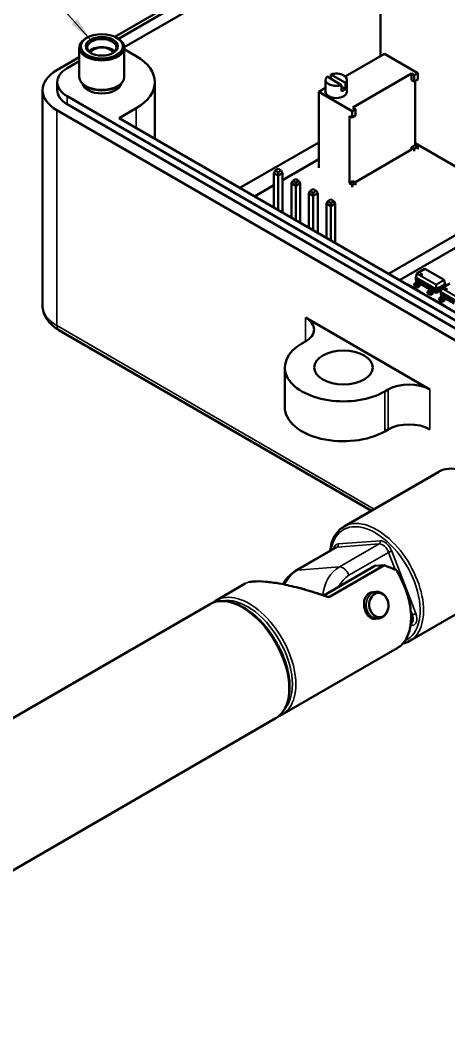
# Model space of a CAD drawing. Header units: millimetres. Extents: x -106 to 841, y -50 to 594.
# Drawn here: x 542.1 to 585.9, y 169.7 to 272.1 of the extents above; entities that cross this region are included whole.
import ezdxf

# ---------------------------------------------------------------- set-up
doc = ezdxf.new("R2010")
doc.units = ezdxf.units.MM
for name, color, linetype, lineweight in [('Symbol (ISO)', 7, 'Continuous', 25), ('Visible (ISO)', 7, 'Continuous', 50), ('Visible Narrow (ISO)', 7, 'Continuous', 35)]:
    doc.layers.add(name, color=color, linetype=linetype, lineweight=lineweight)
doc.styles.add('Note Text (ISO)', font='tahoma.ttf')
doc.dimstyles.new('Default - Method 1b (ISO)$7', dxfattribs={"dimtxt": 3.5, "dimasz": 2.5, "dimexe": 3.175, "dimexo": 0, "dimgap": 0.762, "dimtad": 1, "dimtoh": 1, "dimrnd": 1e-08, "dimtxsty": 'Note Text (ISO)', "dimcen": 0.09, "dimdle": 10, "dimclrd": 256, "dimclre": 256, "dimclrt": 256, "dimazin": 2, "dimtfac": 1, "dimtmove": 0, "dimatfit": 3, "dimfxl": 1, "dimtolj": 1, "dimlwd": -1, "dimlwe": -1, "dimarcsym": 0})

msp = doc.modelspace()

# ---------------------------------------------------------------- linework, layer by layer
at = {"layer": 'Visible (ISO)'}
for p, q in [((605.513, 301.438), (551.775, 270.412)), ((605.513, 301.029), (552.137, 270.213)), ((552.741, 269.337), (600.717, 297.036)), ((578.977, 268.421), (578.977, 277.085)), ((548.921, 270.316), (548.815, 270.255)), ((551.962, 270.316), (552.068, 270.255)), ((548.142, 269.316), (548.142, 266.295)), ((552.742, 269.316), (552.742, 266.295)), ((553.977, 268.417), (552.742, 269.131)), ((575.386, 266.347), (579.394, 268.661)), ((582.807, 266.691), (579.394, 268.661)), ((548.142, 268.314), (545.845, 266.989)), ((548.142, 267.906), (546.906, 267.193)), ((573.511, 266.334), (575.004, 265.472)), ((573.906, 266.106), (573.906, 266.562)), ((573.906, 266.562), (575.399, 265.7)), ((576.161, 263.165), (582.178, 266.639)), ((582.178, 266.639), (582.178, 265.977)), ((582.178, 266.639), (582.448, 266.484)), ((582.807, 266.691), (582.448, 266.484)), ((582.448, 266.484), (582.448, 265.822)), ((582.807, 266.029), (582.807, 266.691)), ((545.881, 265.764), (545.881, 264.947)), ((548.921, 265.294), (548.815, 265.356)), ((548.942, 265), (548.942, 265.283)), ((551.942, 265), (551.942, 265.283)), ((551.962, 265.294), (552.068, 265.356)), ((555.881, 265.764), (555.881, 259.97)), ((573.363, 264.773), (573.363, 266.017)), ((575.004, 264.85), (575.004, 265.472)), ((575.004, 265.306), (575.399, 265.078)), ((575.399, 265.078), (575.399, 265.7)), ((575.547, 264.773), (575.547, 266.017)), ((582.178, 265.977), (582.448, 265.822)), ((582.448, 265.822), (582.807, 266.029)), ((582.537, 265.873), (582.537, 259.317)), ((544.381, 242.902), (544.381, 264.947)), ((546.906, 264.335), (610.546, 227.593)), ((572.659, 264.773), (573.363, 265.179)), ((576.071, 262.802), (572.659, 264.773)), ((572.659, 256.996), (572.659, 264.773)), ((546.906, 263.518), (610.546, 226.776)), ((545.845, 262.906), (609.485, 226.164)), ((552.209, 262.09), (553.977, 263.11)), ((575.802, 255.428), (575.802, 262.296)), ((575.802, 262.296), (576.071, 262.14)), ((576.43, 263.01), (576.071, 262.802)), ((576.071, 262.802), (576.071, 262.14)), ((576.071, 262.14), (576.43, 262.347)), ((576.161, 263.165), (576.43, 263.01)), ((576.43, 262.347), (576.43, 263.01)), ((606.657, 230.655), (552.209, 262.09)), ((564.584, 254.945), (572.659, 259.607)), ((582.537, 259.317), (582.178, 259.11)), ((582.178, 258.862), (582.178, 259.11)), ((582.178, 259.11), (582.448, 258.954)), ((582.807, 259.162), (582.448, 258.954)), ((592.766, 253.611), (582.537, 259.516)), ((582.537, 259.317), (582.807, 259.162)), ((582.807, 258.914), (582.807, 259.162)), ((582.178, 258.862), (576.375, 255.512)), ((582.448, 258.954), (582.448, 258.707)), ((572.659, 257.883), (568.965, 255.75)), ((568.201, 256.714), (568.06, 256.469)), ((568.06, 252.939), (568.06, 256.469)), ((568.06, 256.469), (568.512, 256.207)), ((568.201, 256.714), (568.512, 256.893)), ((568.512, 256.534), (568.201, 256.714)), ((568.512, 256.893), (568.823, 256.714)), ((568.823, 256.714), (568.512, 256.534)), ((568.512, 256.534), (568.512, 256.207)), ((568.512, 256.207), (568.965, 256.469)), ((568.512, 256.207), (568.512, 252.677)), ((568.823, 256.714), (568.965, 256.469)), ((568.965, 252.416), (568.965, 256.469)), ((600.282, 256.685), (580.926, 245.51)), ((568.06, 255.228), (566.077, 254.083)), ((569.997, 255.677), (569.856, 255.432)), ((569.856, 251.902), (569.856, 255.432)), ((569.856, 255.432), (570.308, 255.17)), ((569.997, 255.677), (570.308, 255.856)), ((570.308, 255.497), (569.997, 255.677)), ((570.308, 255.856), (570.619, 255.677)), ((570.619, 255.677), (570.308, 255.497)), ((570.308, 255.497), (570.308, 255.17)), ((570.308, 255.17), (570.761, 255.432)), ((570.308, 255.17), (570.308, 251.64)), ((570.619, 255.677), (570.761, 255.432)), ((570.761, 251.379), (570.761, 255.432)), ((575.802, 255.428), (576.161, 255.636)), ((575.802, 255.428), (576.071, 255.273)), ((576.43, 255.48), (576.071, 255.273)), ((576.071, 255.273), (576.071, 255.025)), ((576.161, 255.636), (576.43, 255.48)), ((576.43, 255.232), (576.43, 255.48)), ((571.793, 254.64), (571.652, 254.395)), ((571.652, 250.865), (571.652, 254.395)), ((571.652, 254.395), (572.104, 254.134)), ((571.793, 254.64), (572.104, 254.819)), ((572.104, 254.46), (571.793, 254.64)), ((572.104, 254.819), (572.415, 254.64)), ((572.415, 254.64), (572.104, 254.46)), ((572.104, 254.46), (572.104, 254.134)), ((572.104, 254.134), (572.557, 254.395)), ((572.104, 254.134), (572.104, 250.603)), ((572.415, 254.64), (572.557, 254.395)), ((572.557, 250.342), (572.557, 254.395)), ((573.589, 253.603), (573.448, 253.358)), ((573.448, 249.828), (573.448, 253.358)), ((573.448, 253.358), (573.9, 253.097)), ((573.589, 253.603), (573.9, 253.782)), ((573.9, 253.423), (573.589, 253.603)), ((573.9, 253.782), (574.211, 253.603)), ((574.211, 253.603), (573.9, 253.423)), ((573.9, 253.423), (573.9, 253.097)), ((573.9, 253.097), (574.353, 253.358)), ((573.9, 253.097), (573.9, 249.566)), ((574.211, 253.603), (574.353, 253.358)), ((574.353, 249.305), (574.353, 253.358)), ((579.795, 246.163), (592.731, 253.631)), ((582.618, 245.777), (582.704, 246.173)), ((582.718, 246.188), (583.537, 246.661)), ((583.537, 246.661), (583.537, 246.65)), ((585.502, 245.527), (583.537, 246.661)), ((581.733, 245.044), (581.784, 245.074)), ((581.784, 245.074), (582.013, 244.942)), ((582.013, 244.942), (581.962, 244.912)), ((581.962, 244.912), (582.014, 244.941)), ((582.013, 244.941), (582.013, 244.942)), ((582.014, 244.941), (582.791, 244.493)), ((582.443, 245.131), (582.554, 245.196)), ((582.75, 244.954), (582.443, 245.131)), ((582.443, 244.954), (582.443, 245.131)), ((582.75, 244.776), (582.443, 244.954)), ((584.682, 244.585), (582.618, 245.777)), ((582.618, 245.6), (582.618, 245.777)), ((582.685, 245.561), (582.618, 245.6)), ((582.618, 245.6), (582.657, 245.487)), ((582.629, 245.311), (582.658, 245.494)), ((582.733, 245.609), (582.821, 245.66)), ((582.75, 244.954), (582.861, 245.018)), ((582.75, 244.776), (582.75, 244.954)), ((582.75, 244.776), (582.924, 244.877)), ((583.129, 245.482), (582.821, 245.66)), ((582.937, 245.133), (582.965, 245.317)), ((583.041, 245.432), (583.129, 245.482)), ((583.075, 245.107), (583.104, 245.291)), ((583.991, 244.605), (583.079, 245.132)), ((583.104, 245.291), (583.129, 245.305)), ((583.129, 245.305), (583.129, 245.482)), ((584.035, 244.781), (583.129, 245.305)), ((584.084, 244.83), (584.172, 244.88)), ((584.479, 244.703), (584.172, 244.88)), ((584.682, 244.585), (585.602, 245.116)), ((584.682, 245.08), (584.682, 245.031)), ((584.682, 244.585), (584.682, 245.031)), ((584.682, 244.408), (585.602, 244.938)), ((585.265, 244.69), (586.085, 245.163)), ((585.602, 245.116), (585.515, 245.511)), ((585.602, 244.938), (585.578, 244.87)), ((585.602, 244.938), (585.602, 245.116)), ((582.791, 244.493), (582.739, 244.463)), ((582.74, 244.463), (582.792, 244.492)), ((582.791, 244.492), (582.791, 244.493)), ((582.792, 244.492), (583.021, 244.36)), ((583.021, 244.36), (582.969, 244.33)), ((583.021, 244.301), (583.021, 244.36)), ((583.793, 244.352), (583.904, 244.416)), ((584.101, 244.174), (583.793, 244.352)), ((583.793, 244.174), (583.793, 244.352)), ((584.101, 243.997), (583.793, 244.174)), ((583.98, 244.531), (584.008, 244.714)), ((584.101, 244.174), (584.212, 244.238)), ((584.101, 243.997), (584.101, 244.174)), ((584.101, 243.997), (584.275, 244.097)), ((584.287, 244.353), (584.316, 244.537)), ((584.391, 244.652), (584.479, 244.703)), ((584.426, 244.327), (584.455, 244.511)), ((584.682, 244.206), (584.43, 244.352)), ((584.455, 244.511), (584.479, 244.525)), ((584.479, 244.525), (584.479, 244.703)), ((584.682, 244.408), (584.479, 244.525)), ((584.682, 244.408), (584.682, 244.585)), ((584.682, 244.206), (585.217, 244.515)), ((584.682, 244.408), (584.682, 244.213)), ((584.682, 244.206), (584.682, 244.213)), ((585.165, 244.279), (585.252, 244.674)), ((587.23, 243.087), (585.165, 244.279)), ((585.165, 244.101), (585.165, 244.279)), ((585.232, 244.062), (585.165, 244.101)), ((585.165, 244.101), (585.204, 243.988)), ((585.177, 243.812), (585.206, 243.996)), ((585.281, 244.111), (585.369, 244.161)), ((585.676, 243.984), (585.369, 244.161)), ((585.484, 243.634), (585.513, 243.818)), ((585.589, 243.933), (585.676, 243.984)), ((585.623, 243.608), (585.652, 243.792)), ((585.652, 243.792), (585.676, 243.806)), ((585.676, 243.806), (585.676, 243.984)), ((586.583, 243.283), (585.676, 243.806)), ((584.347, 243.535), (584.399, 243.564)), ((584.399, 243.564), (584.628, 243.432)), ((584.628, 243.432), (584.577, 243.402)), ((584.577, 243.402), (584.629, 243.432)), ((584.628, 243.431), (584.628, 243.432)), ((584.629, 243.432), (585.406, 242.983)), ((584.99, 243.633), (585.101, 243.697)), ((585.298, 243.455), (584.99, 243.633)), ((584.99, 243.455), (584.99, 243.633)), ((585.298, 243.278), (584.99, 243.455)), ((585.298, 243.455), (585.409, 243.519)), ((585.298, 243.278), (585.298, 243.455)), ((585.298, 243.278), (585.472, 243.378)), ((585.406, 242.983), (585.354, 242.953)), ((585.355, 242.953), (585.406, 242.983)), ((585.406, 242.982), (585.406, 242.983)), ((585.406, 242.983), (585.636, 242.85)), ((585.636, 242.85), (585.584, 242.821)), ((586.539, 243.107), (585.627, 243.633)), ((585.636, 242.791), (585.636, 242.85)), ((571.301, 241.677), (584.029, 234.329)), ((546.053, 240.403), (578.059, 221.924)), ((571.301, 239.228), (570.948, 239.024)), ((569.19, 236.574), (569.19, 232.492)), ((579.433, 234.125), (579.787, 234.329)), ((579.787, 230.246), (579.433, 230.042)), ((584.973, 225.916), (575.251, 220.303)), ((574.398, 218.143), (570.332, 215.795)), ((578.419, 216.267), (573.193, 213.25)), ((578.461, 216.281), (579.313, 216.347)), ((562.169, 212.75), (565.138, 214.464)), ((591.723, 214.225), (582.001, 208.612)), ((578.509, 213.619), (578.249, 213.599)), ((507.877, 181.405), (561.462, 212.342)), ((578.722, 210.877), (578.461, 210.857)), ((582.146, 210.363), (582.083, 210.327)), ((568.919, 201.059), (580.692, 207.856)), ((514.627, 169.714), (568.212, 200.651))]:
    msp.add_line(p, q, dxfattribs=at)
for centre, start, end in [((578.469, 216.181), 94.4377, 120), ((579.321, 216.247), 70.47127, 94.4377), ((580.543, 215.791), 30.97666, 68.57776)]:
    msp.add_arc(centre, 0.1, start, end, dxfattribs=at)
for centre, major_axis, ratio in [((550.442, 269.438), (2.15, 0), 0.5773503), ((550.442, 269.438), (-1.65, 0), 0.5773503), ((583.159, 246.096), (-0.0812, 0), 0.5773503), ((585.706, 244.597), (-0.0812, 0), 0.5773503), ((575.19, 236.574), (-3, 0), 0.5773503), ((578.819, 212.264), (-0.097, 1.246), 0.787038), ((578.819, 212.264), (0.097, -1.246), 0.787038)]:
    msp.add_ellipse(centre, major_axis=major_axis, ratio=ratio, dxfattribs=at)
for centre, major_axis, ratio, start_param, end_param in [((550.442, 269.316), (-2.3, 0), 0.5773503, 5.4977871, 10.2101761), ((550.442, 269.316), (-1.5, 0), 0.5773503, 2.4050221, 7.0197559), ((550.442, 268.496), (-1.5, 0), 0.5773503, 3.6342735, 5.7905044), ((550.442, 268.622), (-1.193, 0), 0.5773503, 3.3590367, 6.0657413), ((549.381, 265.764), (6.5, 0), 0.5773503, 5.4977871, 7.0685835), ((549.381, 264.947), (-5, 0), 0.5773503, 5.4977871, 7.0685835), ((549.381, 265.764), (-3.5, 0), 0.5773503, 5.4977871, 7.0685835), ((550.442, 266.295), (2.3, 0), 0.5773503, 3.1415927, 6.2831853), ((574.455, 266.017), (-1.092, 0), 0.5773503, 5.7564768, 8.3806903), ((574.455, 266.017), (1.092, 0), 0.5773503, 5.7564768, 8.3806903), ((550.442, 265.764), (2, 0), 0.5773503, 3.2629141, 6.1618639), ((550.442, 266.172), (2.15, 0), 0.5773503, 3.9269908, 5.4977871), ((549.381, 264.947), (-3.5, 0), 0.5773503, 0, 0.7853982), ((574.455, 264.773), (-1.092, 0), 0.5773503, 0, 3.1415927), ((574.455, 265.395), (1.092, 0), 0.5773503, 5.2390976, 5.7564768), ((582.75, 246.169), (-0.046, 0), 0.5773503, 4.712389, 6.1570818), ((583.159, 246.005), (-0.0812, 0), 0.5773503, 4.4509407, 4.9738372), ((582.554, 245.284), (0.0544, 0.0942), 0.5773503, 3.9269908, 5.3021247), ((582.733, 245.521), (0.0544, 0.0942), 0.5773503, 0.7853982, 2.160532), ((582.861, 245.107), (0.0544, 0.0942), 0.5773503, 3.9269908, 5.3021247), ((582.924, 245.054), (0.109, 0.188), 0.5773503, 3.9269908, 5.3021247), ((583.041, 245.343), (0.0544, 0.0942), 0.5773503, 0.7853982, 2.160532), ((584.084, 244.741), (0.0544, 0.0942), 0.5773503, 0.7853982, 2.160532), ((585.469, 245.508), (0.046, 0), 0.5773503, 0.1261035, 1.5707963), ((583.904, 244.505), (0.0544, 0.0942), 0.5773503, 3.9269908, 5.3021247), ((584.212, 244.327), (0.0544, 0.0942), 0.5773503, 3.9269908, 5.3021247), ((584.275, 244.275), (0.109, 0.188), 0.5773503, 3.9269908, 5.3021247), ((584.391, 244.563), (0.0544, 0.0942), 0.5773503, 0.7853982, 2.160532), ((585.101, 243.786), (0.0544, 0.0942), 0.5773503, 3.9269908, 5.3021247), ((585.281, 244.022), (0.0544, 0.0942), 0.5773503, 0.7853982, 2.160532), ((585.298, 244.671), (-0.046, 0), 0.5773503, 4.712389, 6.1570818), ((585.589, 243.844), (0.0544, 0.0942), 0.5773503, 0.7853982, 2.160532), ((585.706, 244.507), (-0.0812, 0), 0.5773503, 4.4509407, 4.9738372), ((585.409, 243.608), (0.0544, 0.0942), 0.5773503, 3.9269908, 5.3021247), ((585.472, 243.556), (0.109, 0.188), 0.5773503, 3.9269908, 5.3021247), ((569.18, 240.452), (3, 0), 0.5773503, 5.4977871, 7.0685835), ((575.19, 236.574), (-6, 0), 0.5773503, 5.4977871, 8.6393798), ((581.908, 233.104), (-3, 0), 0.5773503, 3.9269908, 5.4977871), ((575.19, 232.492), (-6, 0), 0.5773503, 0, 2.3561945), ((581.908, 229.022), (3, 0), 0.5773503, 0.7853982, 2.3561945), ((588.348, 220.071), (3.375, -5.846), 0.5773503, 0, 3.1415927), ((579.321, 216.247), (0.0334, 0.0942), 0.2764646, 6.282879, 6.2831841), ((573.524, 213.03), (0.0331, 0.0944), 0.2639357, 6.2828792, 6.2854905)]:
    msp.add_ellipse(centre, major_axis=major_axis, ratio=ratio, start_param=start_param, end_param=end_param, dxfattribs=at)
for points, knots in [([(544.381, 242.902), (544.381, 242.69), (544.41, 242.479), (544.521, 242.073), (544.603, 241.879), (544.807, 241.516), (544.93, 241.348), (545.205, 241.036), (545.358, 240.893), (545.688, 240.63), (545.865, 240.511), (546.053, 240.403)], [2.35619449, 2.35619449, 2.35619449, 2.35619449, 2.51327412, 2.51327412, 2.67035376, 2.67035376, 2.82743339, 2.82743339, 2.98451302, 2.98451302, 3.14159265, 3.14159265, 3.14159265, 3.14159265]), ([(575.251, 220.303), (574.89, 220.095), (574.585, 219.793), (574.108, 219.028), (573.941, 218.559), (573.841, 217.962), (573.83, 217.886), (573.82, 217.809)], [4.98182674, 4.98182674, 4.98182674, 4.98182674, 5.28016618, 5.28016618, 5.59190615, 5.59190615, 5.63673895, 5.63673895, 5.63673895, 5.63673895]), ([(570.332, 215.795), (570.021, 215.615), (569.741, 215.38), (569.314, 214.891), (569.151, 214.65), (569.015, 214.393)], [0, 0, 0, 0, 0.29747342, 0.29747342, 0.53374004, 0.53374004, 0.53374004, 0.53374004]), ([(580.629, 215.842), (580.997, 215.229), (581.309, 214.579), (581.79, 213.272), (581.959, 212.615), (582.135, 211.358), (582.143, 210.758), (581.995, 209.674), (581.839, 209.19), (581.375, 208.391), (581.068, 208.076), (580.699, 207.86), (580.696, 207.858), (580.692, 207.856)], [2.8426362, 2.8426362, 2.8426362, 2.8426362, 3.1626992, 3.1626992, 3.4827622, 3.4827622, 3.8028252, 3.8028252, 4.1228882, 4.1228882, 4.4402392, 4.4402392, 4.4429512, 4.4429512, 4.4429512, 4.4429512]), ([(565.508, 214.603), (565.653, 214.639), (565.819, 214.665), (566.347, 214.709), (566.766, 214.701), (567.656, 214.623), (568.13, 214.556), (569.173, 214.369), (569.756, 214.241), (571.062, 213.914), (571.795, 213.703), (572.859, 213.364), (573.212, 213.246), (573.557, 213.124)], [0.09233932, 0.09233932, 0.09233932, 0.09233932, 0.18253834, 0.18253834, 0.34842177, 0.34842177, 0.5042327, 0.5042327, 0.68335847, 0.68335847, 0.90920041, 0.90920041, 1.0230302, 1.0230302, 1.0230302, 1.0230302]), ([(573.557, 213.125), (573.581, 213.116), (573.605, 213.111), (573.638, 213.109), (573.648, 213.109), (573.658, 213.11)], [0, 0, 0, 0, 0.007943808, 0.007943808, 0.011799568, 0.011799568, 0.011799568, 0.011799568]), ([(578.463, 210.857), (578.353, 210.848), (578.241, 210.862), (578.033, 210.934), (577.934, 210.991), (577.749, 211.142), (577.661, 211.241), (577.514, 211.467), (577.452, 211.596), (577.36, 211.863), (577.327, 212.004), (577.294, 212.295), (577.294, 212.448), (577.332, 212.732), (577.37, 212.867), (577.479, 213.109), (577.552, 213.219), (577.703, 213.375), (577.774, 213.431), (577.939, 213.527), (578.036, 213.563), (578.136, 213.583)], [0, 0, 0, 0, 0.04202643, 0.04202643, 0.08312607, 0.08312607, 0.12722929, 0.12722929, 0.17074488, 0.17074488, 0.21331446, 0.21331446, 0.25857046, 0.25857046, 0.30225801, 0.30225801, 0.34620732, 0.34620732, 0.37765208, 0.37765208, 0.41368735, 0.41368735, 0.41368735, 0.41368735]), ([(578.509, 213.619), (578.629, 213.628), (578.75, 213.616), (578.984, 213.553), (579.096, 213.501), (579.307, 213.36), (579.404, 213.269), (579.573, 213.055), (579.644, 212.93), (579.751, 212.659), (579.785, 212.512), (579.813, 212.213), (579.805, 212.06), (579.748, 211.765), (579.697, 211.622), (579.557, 211.366), (579.468, 211.25), (579.261, 211.066), (579.146, 210.994), (578.926, 210.908), (578.825, 210.885), (578.722, 210.877)], [0.3600403, 0.3600403, 0.3600403, 0.3600403, 0.6320207, 0.6320207, 0.9143165, 0.9143165, 1.2226547, 1.2226547, 1.5592589, 1.5592589, 1.9123945, 1.9123945, 2.2700431, 2.2700431, 2.6240135, 2.6240135, 2.961703, 2.961703, 3.2685735, 3.2685735, 3.5016329, 3.5016329, 3.5016329, 3.5016329]), ([(568.212, 200.651), (568.572, 200.859), (568.877, 201.161), (569.355, 201.926), (569.521, 202.394), (569.701, 203.46), (569.707, 204.061), (569.553, 205.327), (569.393, 205.99), (568.925, 207.31), (568.618, 207.965), (567.887, 209.205), (567.464, 209.789), (566.543, 210.829), (566.045, 211.284), (565.02, 212.018), (564.493, 212.297), (563.462, 212.644), (562.958, 212.712), (562.118, 212.629), (561.77, 212.52), (561.462, 212.342)], [1.8402341, 1.8402341, 1.8402341, 1.8402341, 2.1385735, 2.1385735, 2.4503135, 2.4503135, 2.7750834, 2.7750834, 3.1012457, 3.1012457, 3.4263604, 3.4263604, 3.7510463, 3.7510463, 4.0762454, 4.0762454, 4.4024762, 4.4024762, 4.726652, 4.726652, 4.9818267, 4.9818267, 4.9818267, 4.9818267])]:
    msp.add_open_spline(points, degree=3, knots=knots, dxfattribs=at)
for points in [[(579.355, 216.341), (579.773, 216.193), (580.182, 216.04), (580.579, 215.884)], [(578.248, 213.598), (578.248, 213.598), (578.248, 213.598), (578.249, 213.598)], [(562.169, 212.75), (562.051, 212.682), (561.939, 212.604), (561.833, 212.516)], [(581.279, 208.335), (581.535, 208.391), (581.778, 208.483), (582.001, 208.612)], [(568.548, 200.885), (568.677, 200.933), (568.801, 200.991), (568.919, 201.059)]]:
    msp.add_open_spline(points, degree=3, dxfattribs=at)
at = {"layer": 'Visible Narrow (ISO)'}
for p, q in [((546.906, 264.335), (546.906, 263.518)), ((545.845, 240.861), (545.845, 262.906)), ((553.977, 263.11), (553.977, 261.069)), ((584.682, 245.031), (582.704, 246.173)), ((582.75, 246.196), (583.537, 246.65)), ((584.682, 245.08), (582.75, 246.196)), ((585.469, 245.535), (583.537, 246.65)), ((582.861, 245.018), (582.554, 245.196)), ((582.937, 245.133), (582.629, 245.311)), ((582.965, 245.317), (582.658, 245.494)), ((583.041, 245.432), (582.733, 245.609)), ((583.992, 244.611), (583.08, 245.138)), ((584.391, 244.652), (584.084, 244.83)), ((584.682, 245.08), (585.469, 245.535)), ((584.682, 245.031), (585.515, 245.511)), ((585.298, 244.697), (586.085, 245.152)), ((584.212, 244.238), (583.904, 244.416)), ((584.287, 244.353), (583.98, 244.531)), ((584.316, 244.537), (584.008, 244.714)), ((584.682, 244.213), (584.431, 244.358)), ((584.682, 244.213), (585.219, 244.522)), ((585.484, 243.634), (585.177, 243.812)), ((585.513, 243.818), (585.206, 243.996)), ((587.23, 243.532), (585.252, 244.674)), ((585.589, 243.933), (585.281, 244.111)), ((587.23, 243.582), (585.298, 244.697)), ((585.409, 243.519), (585.101, 243.697)), ((586.54, 243.112), (585.628, 243.639)), ((578.352, 222.093), (545.845, 240.861)), ((571.301, 241.677), (571.301, 239.228)), ((579.433, 230.042), (579.433, 234.125)), ((579.787, 234.329), (579.787, 230.246)), ((584.029, 230.246), (584.029, 234.329)), ((570.484, 215.841), (574.549, 218.188)), ((574.549, 218.188), (578.855, 218.522)), ((578.944, 218.852), (574.639, 218.518)), ((578.855, 218.522), (574.789, 216.175)), ((575.753, 215.311), (579.819, 217.659)), ((579.819, 217.659), (580.484, 215.921)), ((582.591, 211.391), (580.149, 217.773)), ((574.789, 216.175), (570.484, 215.841)), ((573.198, 213.249), (578.434, 216.272)), ((579.286, 216.338), (573.731, 213.131)), ((573.806, 213.084), (579.361, 216.291)), ((578.434, 216.272), (579.286, 216.338)), ((573.563, 213.118), (573.563, 213.118)), ((573.731, 213.131), (573.574, 213.119)), ((582.075, 211.762), (582.261, 211.277)), ((582.261, 211.277), (582.116, 211.194)), ((582.064, 210.177), (582.259, 210.192))]:
    msp.add_line(p, q, dxfattribs=at)
for centre, major_axis, ratio, start_param, end_param in [((549.381, 242.902), (-5, 0), 0.5773503, 0, 0.7853982), ((546.553, 241.269), (-0.5, -0.866), 0.5773503, 5.4977871, 6.2831853), ((578.626, 214.457), (3.375, -5.846), 0.5773503, 0, 3.1415927), ((578.449, 214.355), (-3.25, 5.629), 0.5773503, 3.0834751, 6.8991557), ((575.075, 217.379), (-0.625, 1.083), 0.5773503, 6.0137475, 6.9266864), ((574.898, 217.277), (-0.5, 0.866), 0.5773503, 6.0137475, 6.2831853), ((574.462, 218.416), (0.019, -0.249), 0.787038, 0.3600403, 1.9308366), ((578.768, 218.75), (0.019, -0.249), 0.787038, 0.3600403, 1.9308366), ((579.204, 217.611), (-0.5, 0.866), 0.5773503, 4.4429512, 6.0137475), ((579.38, 217.713), (-0.625, 1.083), 0.5773503, 4.4429512, 6.0137475), ((579.972, 217.67), (-0.233, -0.089), 0.2173428, 3.7744977, 5.345294), ((576.184, 212.529), (-0.31, 3.988), 0.787038, 0.3600403, 1.3174598), ((575.138, 215.263), (-0.5, 0.866), 0.5773503, 4.4429512, 6.0137475), ((578.469, 216.181), (-0.05, 0.0866), 0.5773503, 6.0137475, 6.2831853), ((578.469, 216.181), (-0.0077, 0.0997), 0.787038, 0, 0.3600403), ((579.321, 216.247), (-0.0077, 0.0997), 0.787038, 0, 0.3600403), ((579.321, 216.247), (-0.05, 0.0866), 0.5773503, 4.8942006, 6.0137475), ((579.321, 216.247), (0.0334, 0.0942), 0.2764646, 5.2939477, 6.2828788), ((578.702, 214.502), (8.162, -2.952), 0.2196921, 1.4172707, 1.5695637), ((571.879, 212.194), (-0.31, 3.988), 0.787038, 0.3600403, 0.9362169), ((570.832, 214.929), (-0.5, 0.866), 0.5773503, 6.0137475, 6.2831853), ((576.799, 212.576), (-0.232, 2.991), 0.787038, 0.3600403, 0.9599689), ((580.543, 215.791), (0.0365, 0.0931), 0.3814641, 5.2011766, 6.2829676), ((580.543, 215.791), (0.0857, 0.0515), 0.0240984, 0, 0.9551112), ((577.317, 213.702), (3.375, -5.846), 0.5773503, 0, 1.600315), ((573.045, 211.236), (8.162, -2.952), 0.2196921, 1.5867663, 2.9585509), ((564.837, 206.496), (-3.375, 5.846), 0.5773503, 3.1415927, 6.2831853), ((565.544, 206.905), (3.375, -5.846), 0.5773503, 0, 3.1415927), ((565.367, 206.803), (-3.25, 5.629), 0.5773503, 3.3255753, 6.0992027), ((573.524, 213.03), (0.0331, 0.0944), 0.2639357, 5.3044268, 6.2828792), ((573.766, 213.04), (-0.05, 0.0866), 0.5773503, 4.8942006, 6.0137475), ((578.616, 212.248), (-0.106, 1.371), 0.787038, 0, 3.1415927), ((577.901, 213.389), (-0.05, 0.0866), 0.5773503, 6.0137475, 6.2826734), ((581.646, 211.229), (0.5, -0.866), 0.5773503, 0, 1.3013586), ((581.822, 211.332), (0.625, -1.083), 0.5773503, 6.0137475, 7.5845439), ((582.414, 211.289), (0.233, 0.089), 0.2173428, 0.6329051, 2.2037014), ((582.082, 210.09), (-0.019, 0.249), 0.787038, 5.0724293, 6.0889484)]:
    msp.add_ellipse(centre, major_axis=major_axis, ratio=ratio, start_param=start_param, end_param=end_param, dxfattribs=at)
for points in [[(573.563, 213.076), (573.649, 213.045), (573.74, 213.046), (573.806, 213.084)], [(573.731, 213.131), (573.71, 213.119), (573.685, 213.112), (573.658, 213.11)], [(577.866, 213.48), (577.983, 213.548), (578.113, 213.588), (578.248, 213.598)]]:
    msp.add_open_spline(points, degree=3, dxfattribs=at)
for points, knots in [([(577.447, 211.671), (577.338, 211.953), (577.296, 212.277), (577.332, 212.573), (577.356, 212.771), (577.414, 212.957), (577.505, 213.114), (577.596, 213.27), (577.72, 213.396), (577.866, 213.48)], [0.62341819, 0.62341819, 0.62341819, 0.62341819, 0.71247294, 0.71247294, 0.71247294, 0.77184569, 0.77184569, 0.77184569, 0.83121843, 0.83121843, 0.83121843, 0.83121843]), ([(578.461, 210.857), (578.43, 210.854), (578.4, 210.854), (578.369, 210.855), (578.139, 210.865), (577.917, 210.982), (577.738, 211.182), (577.678, 211.248), (577.624, 211.324), (577.575, 211.406), (577.526, 211.488), (577.483, 211.577), (577.447, 211.671)], [0.46310963, 0.46310963, 0.46310963, 0.46310963, 0.47498196, 0.47498196, 0.47498196, 0.56404108, 0.56404108, 0.56404108, 0.59372745, 0.59372745, 0.59372745, 0.62341339, 0.62341339, 0.62341339, 0.62341339])]:
    msp.add_open_spline(points, degree=3, knots=knots, dxfattribs=at)

# ---------------------------------------------------------------- leaders
at = {"layer": 'Symbol (ISO)', "annotation_type": 0, "has_hookline": 1, "hookline_direction": 1, "text_width": 34.081}
msp.add_leader([(549.275, 270.112), (536.01, 285.028), (533.51, 285.028)], dimstyle='Default - Method 1b (ISO)$7', override={"dimtad": 0}, dxfattribs=at)

doc.saveas('drawing.dxf')
